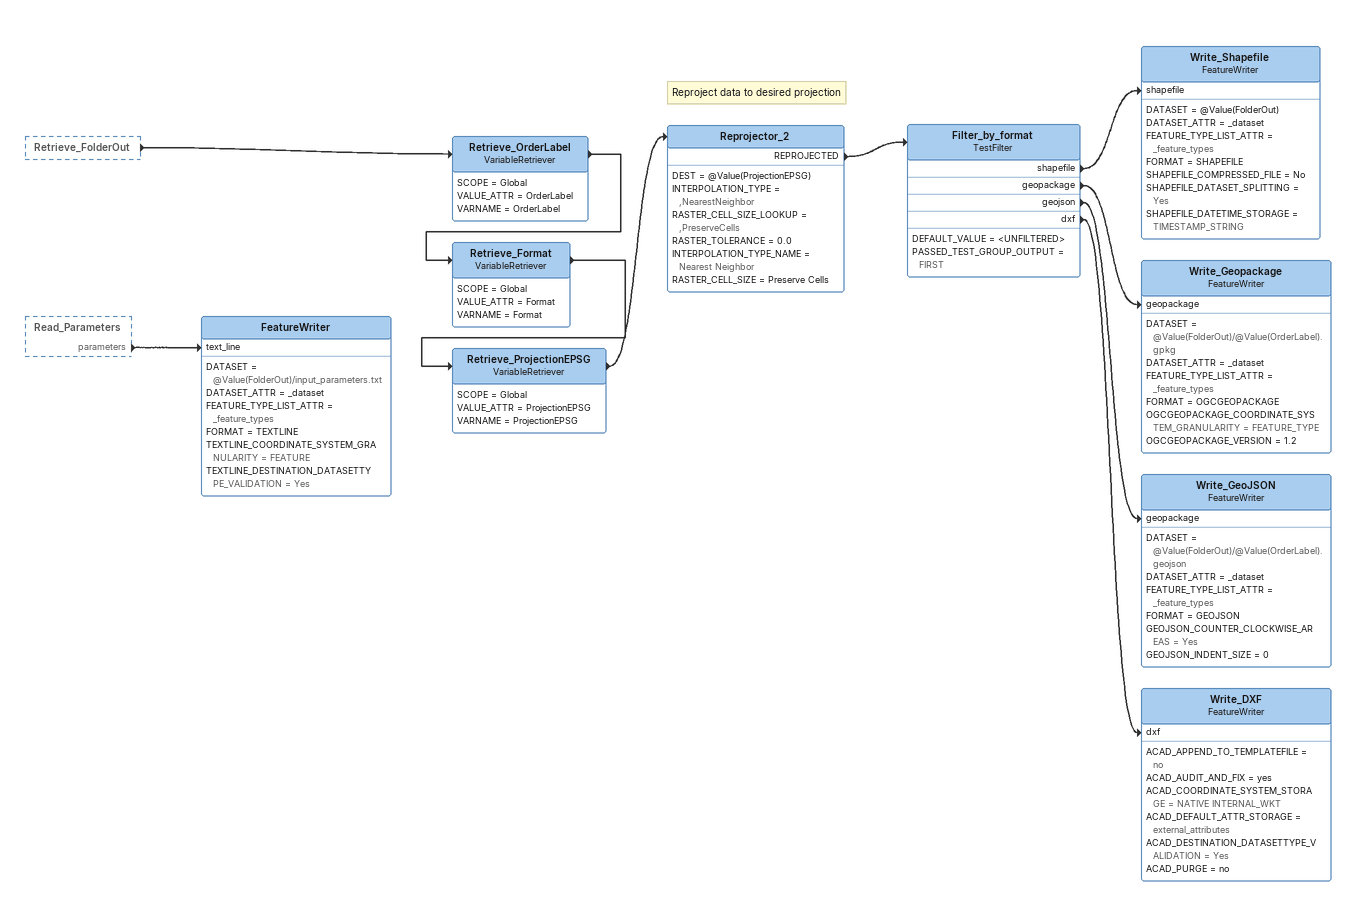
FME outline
Retrieve_FolderOut [outside]
    -> Retrieve_OrderLabel
Read_Parameters [outside]
    parameters -> FeatureWriter [text_line]
Retrieve_OrderLabel: VariableRetriever
    SCOPE = Global
    VALUE_ATTR = OrderLabel
    VARNAME = OrderLabel
    -> Retrieve_Format
Retrieve_Format: VariableRetriever
    SCOPE = Global
    VALUE_ATTR = Format
    VARNAME = Format
    -> Retrieve_ProjectionEPSG
Retrieve_ProjectionEPSG: VariableRetriever
    SCOPE = Global
    VALUE_ATTR = ProjectionEPSG
    VARNAME = ProjectionEPSG
    -> Reprojector_2
Note: Reproject data to desired projection
Reprojector_2
    DEST = @Value(ProjectionEPSG)
    INTERPOLATION_TYPE = ,NearestNeighbor
    RASTER_CELL_SIZE_LOOKUP = ,PreserveCells
    RASTER_TOLERANCE = 0.0
    INTERPOLATION_TYPE_NAME = Nearest Neighbor
    RASTER_CELL_SIZE = Preserve Cells
    REPROJECTED -> Filter_by_format
Filter_by_format: TestFilter
    DEFAULT_VALUE = <UNFILTERED>
    PASSED_TEST_GROUP_OUTPUT = FIRST
    shapefile -> Write_Shapefile [shapefile]
    geopackage -> Write_Geopackage [geopackage]
    geojson -> Write_GeoJSON [geopackage]
    dxf -> Write_DXF [dxf]
Write_Shapefile: FeatureWriter
    DATASET = @Value(FolderOut)
    DATASET_ATTR = _dataset
    FEATURE_TYPE_LIST_ATTR = _feature_types
    FORMAT = SHAPEFILE
    SHAPEFILE_COMPRESSED_FILE = No
    SHAPEFILE_DATASET_SPLITTING = Yes
    SHAPEFILE_DATETIME_STORAGE = TIMESTAMP_STRING
Write_Geopackage: FeatureWriter
    DATASET = @Value(FolderOut)/@Value(OrderLabel).gpkg
    DATASET_ATTR = _dataset
    FEATURE_TYPE_LIST_ATTR = _feature_types
    FORMAT = OGCGEOPACKAGE
    OGCGEOPACKAGE_COORDINATE_SYSTEM_GRANULARITY = FEATURE_TYPE
    OGCGEOPACKAGE_VERSION = 1.2
Write_GeoJSON: FeatureWriter
    DATASET = @Value(FolderOut)/@Value(OrderLabel).geojson
    DATASET_ATTR = _dataset
    FEATURE_TYPE_LIST_ATTR = _feature_types
    FORMAT = GEOJSON
    GEOJSON_COUNTER_CLOCKWISE_AREAS = Yes
    GEOJSON_INDENT_SIZE = 0
Write_DXF: FeatureWriter
    ACAD_APPEND_TO_TEMPLATEFILE = no
    ACAD_AUDIT_AND_FIX = yes
    ACAD_COORDINATE_SYSTEM_STORAGE = NATIVE INTERNAL_WKT
    ACAD_DEFAULT_ATTR_STORAGE = external_attributes
    ACAD_DESTINATION_DATASETTYPE_VALIDATION = Yes
    ACAD_PURGE = no
FeatureWriter
    DATASET = @Value(FolderOut)/input_parameters.txt
    DATASET_ATTR = _dataset
    FEATURE_TYPE_LIST_ATTR = _feature_types
    FORMAT = TEXTLINE
    TEXTLINE_COORDINATE_SYSTEM_GRANULARITY = FEATURE
    TEXTLINE_DESTINATION_DATASETTYPE_VALIDATION = Yes
